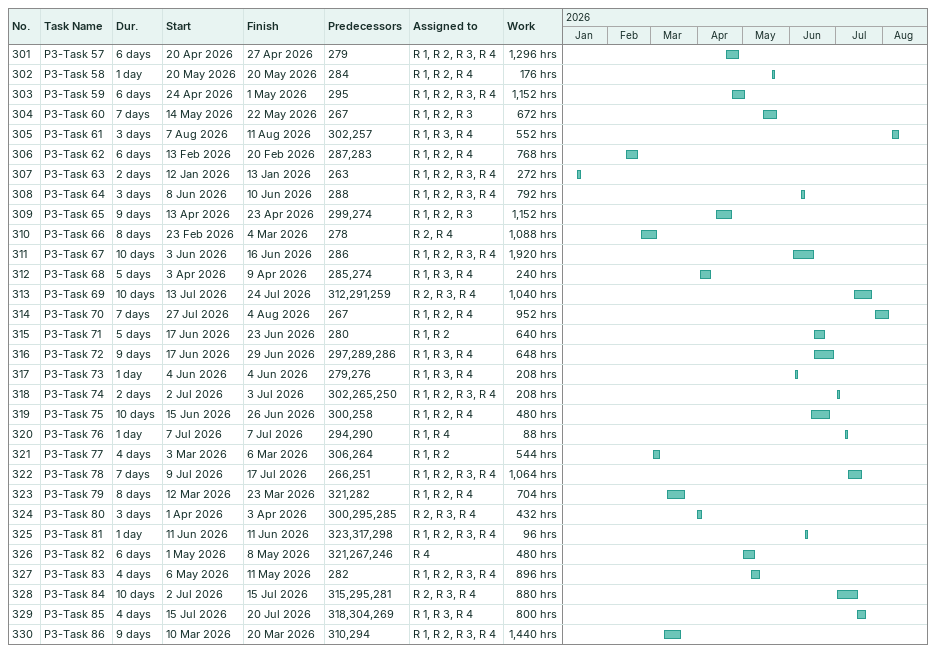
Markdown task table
| ID | Task | Duration | Start | Finish | Predecessors | Resources | Work (h) |
|---|---|---|---|---|---|---|---|
| 301 | P3-Task 57 | 6d | 2026-04-20 | 2026-04-27 | 279 | R 1, R 2, R 3, R 4 | 1296 |
| 302 | P3-Task 58 | 1d | 2026-05-20 | 2026-05-20 | 284 | R 1, R 2, R 4 | 176 |
| 303 | P3-Task 59 | 6d | 2026-04-24 | 2026-05-01 | 295 | R 1, R 2, R 3, R 4 | 1152 |
| 304 | P3-Task 60 | 7d | 2026-05-14 | 2026-05-22 | 267 | R 1, R 2, R 3 | 672 |
| 305 | P3-Task 61 | 3d | 2026-08-07 | 2026-08-11 | 302, 257 | R 1, R 3, R 4 | 552 |
| 306 | P3-Task 62 | 6d | 2026-02-13 | 2026-02-20 | 287, 283 | R 1, R 2, R 4 | 768 |
| 307 | P3-Task 63 | 2d | 2026-01-12 | 2026-01-13 | 263 | R 1, R 2, R 3, R 4 | 272 |
| 308 | P3-Task 64 | 3d | 2026-06-08 | 2026-06-10 | 288 | R 1, R 2, R 3, R 4 | 792 |
| 309 | P3-Task 65 | 9d | 2026-04-13 | 2026-04-23 | 299, 274 | R 1, R 2, R 3 | 1152 |
| 310 | P3-Task 66 | 8d | 2026-02-23 | 2026-03-04 | 278 | R 2, R 4 | 1088 |
| 311 | P3-Task 67 | 10d | 2026-06-03 | 2026-06-16 | 286 | R 1, R 2, R 3, R 4 | 1920 |
| 312 | P3-Task 68 | 5d | 2026-04-03 | 2026-04-09 | 285, 274 | R 1, R 3, R 4 | 240 |
| 313 | P3-Task 69 | 10d | 2026-07-13 | 2026-07-24 | 312, 291, 259 | R 2, R 3, R 4 | 1040 |
| 314 | P3-Task 70 | 7d | 2026-07-27 | 2026-08-04 | 267 | R 1, R 2, R 4 | 952 |
| 315 | P3-Task 71 | 5d | 2026-06-17 | 2026-06-23 | 280 | R 1, R 2 | 640 |
| 316 | P3-Task 72 | 9d | 2026-06-17 | 2026-06-29 | 297, 289, 286 | R 1, R 3, R 4 | 648 |
| 317 | P3-Task 73 | 1d | 2026-06-04 | 2026-06-04 | 279, 276 | R 1, R 3, R 4 | 208 |
| 318 | P3-Task 74 | 2d | 2026-07-02 | 2026-07-03 | 302, 265, 250 | R 1, R 2, R 3, R 4 | 208 |
| 319 | P3-Task 75 | 10d | 2026-06-15 | 2026-06-26 | 300, 258 | R 1, R 2, R 4 | 480 |
| 320 | P3-Task 76 | 1d | 2026-07-07 | 2026-07-07 | 294, 290 | R 1, R 4 | 88 |
| 321 | P3-Task 77 | 4d | 2026-03-03 | 2026-03-06 | 306, 264 | R 1, R 2 | 544 |
| 322 | P3-Task 78 | 7d | 2026-07-09 | 2026-07-17 | 266, 251 | R 1, R 2, R 3, R 4 | 1064 |
| 323 | P3-Task 79 | 8d | 2026-03-12 | 2026-03-23 | 321, 282 | R 1, R 2, R 4 | 704 |
| 324 | P3-Task 80 | 3d | 2026-04-01 | 2026-04-03 | 300, 295, 285 | R 2, R 3, R 4 | 432 |
| 325 | P3-Task 81 | 1d | 2026-06-11 | 2026-06-11 | 323, 317, 298 | R 1, R 2, R 3, R 4 | 96 |
| 326 | P3-Task 82 | 6d | 2026-05-01 | 2026-05-08 | 321, 267, 246 | R 4 | 480 |
| 327 | P3-Task 83 | 4d | 2026-05-06 | 2026-05-11 | 282 | R 1, R 2, R 3, R 4 | 896 |
| 328 | P3-Task 84 | 10d | 2026-07-02 | 2026-07-15 | 315, 295, 281 | R 2, R 3, R 4 | 880 |
| 329 | P3-Task 85 | 4d | 2026-07-15 | 2026-07-20 | 318, 304, 269 | R 1, R 3, R 4 | 800 |
| 330 | P3-Task 86 | 9d | 2026-03-10 | 2026-03-20 | 310, 294 | R 1, R 2, R 3, R 4 | 1440 |
